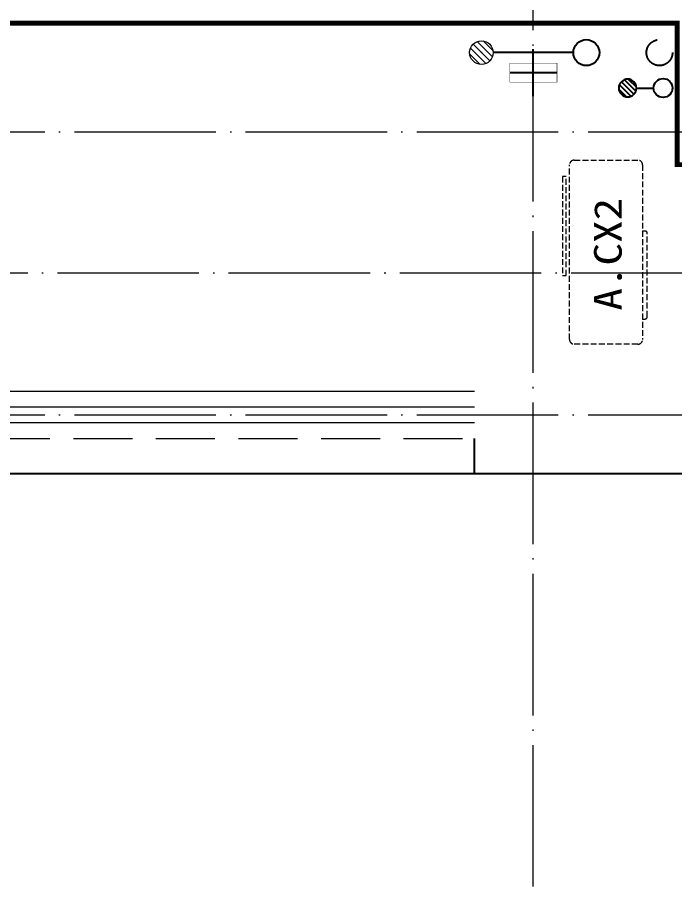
# Model space of a CAD drawing. Extents: x 27938 to 983267, y -209821 to 1628073.
# Drawn here: x 701229 to 704016, y -177635 to -173950 of the extents above; entities that cross this region are included whole.
import ezdxf

# ---------------------------------------------------------------- set-up
doc = ezdxf.new("R2010")
doc.units = 0
doc.header["$LTSCALE"] = 1000
doc.header["$MEASUREMENT"] = 0
doc.linetypes.add('DASH', pattern=[0.35, 0.25, -0.1])
doc.linetypes.add('DOTE', pattern=[2.42, 2, -0.2, 0.02, -0.2])
for name, color, linetype in [('$RECOVER_210609100354-0', 7, 'Continuous'), ('3.5方案汇报，与郭总、侯月琴确定户型_t8$0$2020.03.04 -1安徽标准化洋房户型(UA）_t8_t8$0$看线', 154, 'Continuous'), ('EQUIP_地漏', 7, 'Continuous'), ('VPIPE-凝结', 150, 'Continuous'), ('VPIPE-废水', 31, 'Continuous'), ('VPIPE-雨水', 4, 'DASH'), ('机电标识类', 1, 'Continuous'), ('看线', 251, 'Continuous')]:
    doc.layers.add(name, color=color, linetype=linetype)
for name, color, linetype, lineweight in [('DOTE', 19, 'DOTE', 9), ('LVTRY', 1, 'Continuous', 13), ('平面-栏杆', 135, 'Continuous', 15), ('平面-看线', 45, 'Continuous', 15), ('平面-空调室内机', 176, 'Continuous', 9), ('平面-空调预留孔', 173, 'Continuous', 15), ('空调', 76, 'Continuous', 13)]:
    doc.layers.add(name, color=color, linetype=linetype, lineweight=lineweight)
doc.styles.add('黑体', font='')
doc.styles.get('黑体').set_extended_font_data('SimHei')

# ---------------------------------------------------------------- blocks, each defined once
blk = doc.blocks.new('GFDGDGRDGRDG')
at = {"layer": 'DOTE', "linetype": 'DOTE', "ltscale": 0.3}
for p, q in [((596593.7, 360558.3), (596593.7, 368758.3)), ((573593.7, 363758.3), (626393.7, 363758.3)), ((626393.7, 363158.3), (573593.7, 363158.3)), ((573593.7, 362558.3), (626393.7, 362558.3))]:
    blk.add_line(p, q, dxfattribs=at)
blk = doc.blocks.new('dongkong')
blk.add_wipeout([(-603756, 210771), (-603756, 210570.8), (-603836, 210570.8), (-603836, 210771)])
at = {"layer": '机电标识类', "color": 250, "linetype": 'DASH', "ltscale": 400}
for p, q in [((-603796, 210771), (-603796, 210570.8)), ((-603896, 210670.7), (-603696, 210670.7))]:
    blk.add_line(p, q, dxfattribs=at)
at = {"layer": '空调', "color": 6, "linetype": 'DASH', "const_width": 2}
blk.add_lwpolyline([(-603756, 210771), (-603756, 210570.8), (-603836, 210570.8), (-603836, 210771)], close=True, dxfattribs=at)
blk = doc.blocks.new('$lvtry$00000171')
for p, q in [((-74.2, 10.6), (-10.6, 74.2)), ((-69.8, -27.4), (27.4, 69.8)), ((-53, -53), (53, 53)), ((-27.4, -69.8), (69.8, 27.4)), ((10.6, -74.2), (74.2, -10.6))]:
    blk.add_line(p, q)
blk.add_circle((0, 0), 75)
blk.add_point((0, 0))
blk = doc.blocks.new('$TwtSys$00000141')
at = {"color": 1}
for p, q in [((-47.1, 3.8), (-5, 45.9)), ((-47.1, 3.8), (-5, 45.9)), ((-43.6, -17.5), (17.5, 43.6)), ((-43.6, -17.5), (17.5, 43.6)), ((-33.2, -33.2), (33.2, 33.2)), ((-33.2, -33.2), (33.2, 33.2)), ((-16.2, -43.5), (43.8, 16.4)), ((-16.2, -43.5), (43.8, 16.4)), ((5.7, -46.1), (46.1, -5.7)), ((5.7, -46.1), (46.1, -5.7))]:
    blk.add_line(p, q, dxfattribs=at)
blk.add_circle((0, 0), 47, dxfattribs=at)
blk.add_circle((0, 0), 47, dxfattribs=at)
blk = doc.blocks.new('ferre')
at = {"layer": '平面-空调预留孔', "linetype": 'DASH', "ltscale": 0.1}
for p, q in [((93392.7, 115403.5), (93392.7, 115393.5)), ((93765.6, 115393.5), (93765.6, 115403.5)), ((93402.7, 115383.5), (93755.6, 115383.5))]:
    blk.add_line(p, q, dxfattribs=at)
blk.add_lwpolyline([(93996.7, 115742.6), (93576.8, 115742.6), (93576.8, 115727.5), (93996.7, 115727.5)], close=True, dxfattribs=at)
blk.add_lwpolyline([(94045.9, 115403.5), (93305.9, 115403.5, -0.414214), (93285.9, 115423.5), (93285.9, 115693.5, -0.414214), (93305.9, 115713.5), (94045.9, 115713.5, -0.414214), (94065.9, 115693.5), (94065.9, 115423.5, -0.414214)], format="xyb", close=True, dxfattribs=at)
for centre, start, end in [((93402.7, 115393.5), 180, 270), ((93755.6, 115393.5), 270, 0)]:
    blk.add_arc(centre, 10, start, end, dxfattribs=at)
at = {"layer": '平面-空调预留孔', "color": 251, "linetype": 'DASH', "ltscale": 0.1, "true_color": 0x636466, "style": '黑体', "width": 1.2}
blk.add_text('A.CX2', height=117.05, dxfattribs=at).set_placement((93428.3, 115492.1))
blk = doc.blocks.new('fergve')
at = {"layer": '平面-空调预留孔', "linetype": 'DASH', "ltscale": 0.1}
blk.add_blockref('ferre', (25670, -60415.8), dxfattribs=at)

msp = doc.modelspace()

# ---------------------------------------------------------------- linework, layer by layer
at = {"layer": '$RECOVER_210609100354-0', "color": 30, "const_width": 8}
msp.add_lwpolyline([(704316.6, -175734.8), (704316.6, -175884.8), (703166.6, -175884.8), (703166.6, -175734.8)], dxfattribs=at)
at = {"layer": 'VPIPE-凝结', "ltscale": 0.1}
msp.add_lwpolyline([(703854.2, -174249.8), (703926.6, -174249.8)], dxfattribs=at)
msp.add_circle((703966.6, -174249.8), 40, dxfattribs=at)
at = {"layer": 'VPIPE-废水'}
msp.add_circle((703641.6, -174099.8), 55, dxfattribs=at)
at = {"layer": 'VPIPE-雨水'}
msp.add_circle((703951.6, -174099.8), 55, dxfattribs=at)
at = {"layer": '平面-栏杆'}
for points in [[(698666.6, -175601.5), (703166.6, -175601.5)], [(698666.6, -175668.1), (703166.6, -175668.1)]]:
    msp.add_lwpolyline(points, dxfattribs=at)
at = {"layer": '平面-看线'}
msp.add_lwpolyline([(698666.6, -175534.8), (703166.6, -175534.8)], dxfattribs=at)
at = {"layer": '平面-看线', "linetype": 'DASH'}
msp.add_lwpolyline([(698666.6, -175734.8), (703166.6, -175734.8)], dxfattribs=at)
at = {"layer": '看线', "color": 202, "ltscale": 0.5}
msp.add_lwpolyline([(703166.6, -175884.8), (698666.6, -175884.8)], dxfattribs=at)

# ---------------------------------------------------------------- block references
at = {"rotation": 90}
msp.add_blockref('fergve', (758867.7, -294291.6), dxfattribs=at)
at = {"layer": '3.5方案汇报，与郭总、侯月琴确定户型_t8$0$2020.03.04 -1安徽标准化洋房户型(UA）_t8_t8$0$看线', "ltscale": 10}
msp.add_blockref('GFDGDGRDGRDG', (106822.9, -538193.1), dxfattribs=at)
at = {"layer": 'EQUIP_地漏', "xscale": 0.8, "yscale": -0.8, "zscale": 0.8, "rotation": 180}
msp.add_blockref('$TwtSys$00000141', (703816.6, -174249.8), dxfattribs=at)
at = {"layer": 'LVTRY', "xscale": 0.6666666667107825, "yscale": 0.6666666667107825, "rotation": 269.9999999939778}
msp.add_blockref('$lvtry$00000171', (703196.6, -174099.8), dxfattribs=at)

# ---------------------------------------------------------------- next in the draw order: block references
at = {"layer": '平面-空调室内机', "ltscale": 0.3, "xscale": -1, "rotation": 270}
msp.add_blockref('dongkong', (492745.9, 429611.2), dxfattribs=at)

# ---------------------------------------------------------------- next in the draw order: linework, layer by layer
at = {"color": 5, "linetype": 'DASH', "ltscale": 0.8, "const_width": 20}
msp.add_lwpolyline([(722256.6, -175174.8), (721506.6, -175174.8), (721506.6, -175774.8), (716526.6, -175774.8), (716526.6, -175174.8), (715776.6, -175174.8), (715776.7, -173974.8), (709606.6, -173974.8), (709606.6, -174574.8), (706816.6, -174574.8), (704026.6, -174574.8), (704026.6, -173974.8), (697856.5, -173974.8)], dxfattribs=at)
at = {"layer": 'VPIPE-凝结', "ltscale": 0.1}
msp.add_line((703586.6, -174099.8), (703246.6, -174099.8), dxfattribs=at)

doc.saveas('drawing.dxf')
